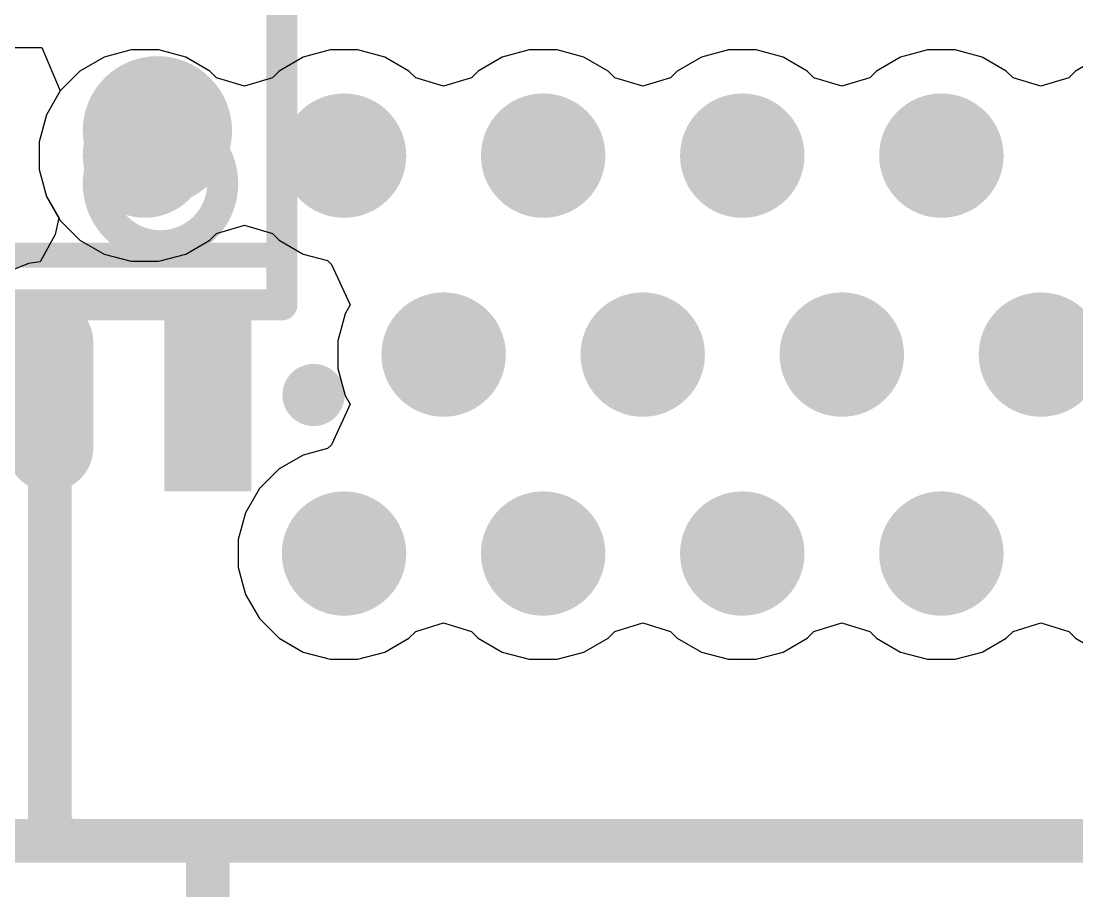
# Model space of a CAD drawing. Header units: inches. Extents: x 0 to 106, y 0 to 106.
# Drawn here: x 36.4 to 44.89, y 58.29 to 65.28 of the extents above; entities that cross this region are included whole.
import ezdxf

# ---------------------------------------------------------------- set-up
doc = ezdxf.new("R2010")
doc.units = ezdxf.units.IN
for name, color, linetype in [('Board Shape', 56, 'Continuous'), ('Bottom Layer', 5, 'Continuous'), ('Bottom Overlay', 54, 'Continuous'), ('Bottom Paste', 16, 'Continuous'), ('Bottom Solder', 6, 'Continuous'), ('Layer 1', 16, 'Continuous'), ('Layer 2', 76, 'Continuous'), ('Mechanical 13', 56, 'Continuous'), ('Top Layer', 1, 'Continuous'), ('Via Holes', 16, 'Continuous')]:
    doc.layers.add(name, color=color, linetype=linetype)

# ---------------------------------------------------------------- blocks, each defined once
blk = doc.blocks.new('SOIC_8_B_249')
at = {"layer": 'Bottom Layer'}
h = blk.add_hatch(color=5, dxfattribs=at)
edge = h.paths.add_edge_path()
edge.add_arc((-3.15, 1.905), 0.3, 90, 270)
edge.add_line((-3.15, 1.605), (-2.3, 1.605))
edge.add_arc((-2.3, 1.905), 0.3, 270, 450)
edge.add_line((-2.3, 2.205), (-3.15, 2.205))
h = blk.add_hatch(color=5, dxfattribs=at)
edge = h.paths.add_edge_path()
edge.add_arc((2.3, 1.905), 0.3, 90, 270)
edge.add_line((2.3, 1.605), (3.15, 1.605))
edge.add_arc((3.15, 1.905), 0.3, 270, 450)
edge.add_line((3.15, 2.205), (2.3, 2.205))
h = blk.add_hatch(color=5, dxfattribs=at)
edge = h.paths.add_edge_path()
edge.add_arc((-3.15, 0.635), 0.3, 90, 270)
edge.add_line((-3.15, 0.335), (-2.3, 0.335))
edge.add_arc((-2.3, 0.635), 0.3, 270, 450)
edge.add_line((-2.3, 0.935), (-3.15, 0.935))
h = blk.add_hatch(color=5, dxfattribs=at)
edge = h.paths.add_edge_path()
edge.add_arc((2.3, 0.635), 0.3, 90, 270)
edge.add_line((2.3, 0.335), (3.15, 0.335))
edge.add_arc((3.15, 0.635), 0.3, 270, 450)
edge.add_line((3.15, 0.935), (2.3, 0.935))
h = blk.add_hatch(color=5, dxfattribs=at)
edge = h.paths.add_edge_path()
edge.add_arc((-3.15, -0.635), 0.3, 90, 270)
edge.add_line((-3.15, -0.935), (-2.3, -0.935))
edge.add_arc((-2.3, -0.635), 0.3, 270, 450)
edge.add_line((-2.3, -0.335), (-3.15, -0.335))
h = blk.add_hatch(color=5, dxfattribs=at)
edge = h.paths.add_edge_path()
edge.add_arc((2.3, -0.635), 0.3, 90, 270)
edge.add_line((2.3, -0.935), (3.15, -0.935))
edge.add_arc((3.15, -0.635), 0.3, 270, 450)
edge.add_line((3.15, -0.335), (2.3, -0.335))
blk.add_hatch(color=5, dxfattribs=at).paths.add_polyline_path([(-2, -1.605), (-2, -2.205), (-3.45, -2.205), (-3.45, -1.605)])
h = blk.add_hatch(color=5, dxfattribs=at)
edge = h.paths.add_edge_path()
edge.add_arc((2.3, -1.905), 0.3, 90, 270)
edge.add_line((2.3, -2.205), (3.15, -2.205))
edge.add_arc((3.15, -1.905), 0.3, 270, 450)
edge.add_line((3.15, -1.605), (2.3, -1.605))
at = {"layer": 'Bottom Paste'}
h = blk.add_hatch(color=16, dxfattribs=at)
edge = h.paths.add_edge_path()
edge.add_arc((-3.15, 1.905), 0.3, 90, 270)
edge.add_line((-3.15, 1.605), (-2.3, 1.605))
edge.add_arc((-2.3, 1.905), 0.3, 270, 450)
edge.add_line((-2.3, 2.205), (-3.15, 2.205))
h = blk.add_hatch(color=16, dxfattribs=at)
edge = h.paths.add_edge_path()
edge.add_arc((2.3, 1.905), 0.3, 90, 270)
edge.add_line((2.3, 1.605), (3.15, 1.605))
edge.add_arc((3.15, 1.905), 0.3, 270, 450)
edge.add_line((3.15, 2.205), (2.3, 2.205))
h = blk.add_hatch(color=16, dxfattribs=at)
edge = h.paths.add_edge_path()
edge.add_arc((-3.15, 0.635), 0.3, 90, 270)
edge.add_line((-3.15, 0.335), (-2.3, 0.335))
edge.add_arc((-2.3, 0.635), 0.3, 270, 450)
edge.add_line((-2.3, 0.935), (-3.15, 0.935))
h = blk.add_hatch(color=16, dxfattribs=at)
edge = h.paths.add_edge_path()
edge.add_arc((2.3, 0.635), 0.3, 90, 270)
edge.add_line((2.3, 0.335), (3.15, 0.335))
edge.add_arc((3.15, 0.635), 0.3, 270, 450)
edge.add_line((3.15, 0.935), (2.3, 0.935))
h = blk.add_hatch(color=16, dxfattribs=at)
edge = h.paths.add_edge_path()
edge.add_arc((-3.15, -0.635), 0.3, 90, 270)
edge.add_line((-3.15, -0.935), (-2.3, -0.935))
edge.add_arc((-2.3, -0.635), 0.3, 270, 450)
edge.add_line((-2.3, -0.335), (-3.15, -0.335))
h = blk.add_hatch(color=16, dxfattribs=at)
edge = h.paths.add_edge_path()
edge.add_arc((2.3, -0.635), 0.3, 90, 270)
edge.add_line((2.3, -0.935), (3.15, -0.935))
edge.add_arc((3.15, -0.635), 0.3, 270, 450)
edge.add_line((3.15, -0.335), (2.3, -0.335))
blk.add_hatch(color=16, dxfattribs=at).paths.add_polyline_path([(-2, -1.605), (-2, -2.205), (-3.45, -2.205), (-3.45, -1.605)])
h = blk.add_hatch(color=16, dxfattribs=at)
edge = h.paths.add_edge_path()
edge.add_arc((2.3, -1.905), 0.3, 90, 270)
edge.add_line((2.3, -2.205), (3.15, -2.205))
edge.add_arc((3.15, -1.905), 0.3, 270, 450)
edge.add_line((3.15, -1.605), (2.3, -1.605))
at = {"layer": 'Bottom Solder'}
h = blk.add_hatch(color=6, dxfattribs=at)
edge = h.paths.add_edge_path()
edge.add_arc((-3.15, 1.905), 0.35, 90, 270)
edge.add_line((-3.15, 1.555), (-2.3, 1.555))
edge.add_arc((-2.3, 1.905), 0.35, 270, 450)
edge.add_line((-2.3, 2.255), (-3.15, 2.255))
h = blk.add_hatch(color=6, dxfattribs=at)
edge = h.paths.add_edge_path()
edge.add_arc((2.3, 1.905), 0.35, 90, 270)
edge.add_line((2.3, 1.555), (3.15, 1.555))
edge.add_arc((3.15, 1.905), 0.35, 270, 450)
edge.add_line((3.15, 2.255), (2.3, 2.255))
h = blk.add_hatch(color=6, dxfattribs=at)
edge = h.paths.add_edge_path()
edge.add_arc((-3.15, 0.635), 0.35, 90, 270)
edge.add_line((-3.15, 0.285), (-2.3, 0.285))
edge.add_arc((-2.3, 0.635), 0.35, 270, 450)
edge.add_line((-2.3, 0.985), (-3.15, 0.985))
h = blk.add_hatch(color=6, dxfattribs=at)
edge = h.paths.add_edge_path()
edge.add_arc((2.3, 0.635), 0.35, 90, 270)
edge.add_line((2.3, 0.285), (3.15, 0.285))
edge.add_arc((3.15, 0.635), 0.35, 270, 450)
edge.add_line((3.15, 0.985), (2.3, 0.985))
h = blk.add_hatch(color=6, dxfattribs=at)
edge = h.paths.add_edge_path()
edge.add_arc((-3.15, -0.635), 0.35, 90, 270)
edge.add_line((-3.15, -0.985), (-2.3, -0.985))
edge.add_arc((-2.3, -0.635), 0.35, 270, 450)
edge.add_line((-2.3, -0.285), (-3.15, -0.285))
h = blk.add_hatch(color=6, dxfattribs=at)
edge = h.paths.add_edge_path()
edge.add_arc((2.3, -0.635), 0.35, 90, 270)
edge.add_line((2.3, -0.985), (3.15, -0.985))
edge.add_arc((3.15, -0.635), 0.35, 270, 450)
edge.add_line((3.15, -0.285), (2.3, -0.285))
blk.add_hatch(color=6, dxfattribs=at).paths.add_polyline_path([(-1.95, -1.555), (-1.95, -2.255), (-3.5, -2.255), (-3.5, -1.555)])
h = blk.add_hatch(color=6, dxfattribs=at)
edge = h.paths.add_edge_path()
edge.add_arc((2.3, -1.905), 0.35, 90, 270)
edge.add_line((2.3, -2.255), (3.15, -2.255))
edge.add_arc((3.15, -1.905), 0.35, 270, 450)
edge.add_line((3.15, -1.555), (2.3, -1.555))
at = {"layer": 'Bottom Overlay'}
for points in [[(-1.6, 2.5, 0.2, 0.2, 0), (1.6, 2.5, 0.2, 0.2, 0)], [(-1.6, 2.5, 0.2, 0.2, 0), (-1.6, -2.5, 0.2, 0.2, 0)], [(1.6, 2.5, 0.2, 0.2, 0), (1.6, -2.5, 0.2, 0.2, 0)], [(-1.6, -2.5, 0.2, 0.2, 0), (1.6, -2.5, 0.2, 0.2, 0)]]:
    blk.add_lwpolyline(points, format="xyseb", dxfattribs=at)
for points in [[(-1.65, 2.5, 0.1, 0.1, 1), (-1.55, 2.5, 0.1, 0.1, 1)], [(-1.65, 2.5, 0.1, 0.1, 1), (-1.55, 2.5, 0.1, 0.1, 1)], [(1.55, 2.5, 0.1, 0.1, 1), (1.65, 2.5, 0.1, 0.1, 1)], [(1.55, 2.5, 0.1, 0.1, 1), (1.65, 2.5, 0.1, 0.1, 1)], [(-0.3, -1.5, 0.6, 0.6, 1), (-0.9, -1.5, 0.6, 0.6, 1)], [(-1.05, -1.5, 0.3, 0.3, 1), (-0.75, -1.5, 0.3, 0.3, 1)], [(-0.45, -1.5, 0.3, 0.3, 1), (-0.15, -1.5, 0.3, 0.3, 1)], [(-1.65, -2.5, 0.1, 0.1, 1), (-1.55, -2.5, 0.1, 0.1, 1)], [(-1.65, -2.5, 0.1, 0.1, 1), (-1.55, -2.5, 0.1, 0.1, 1)], [(1.55, -2.5, 0.1, 0.1, 1), (1.65, -2.5, 0.1, 0.1, 1)], [(1.55, -2.5, 0.1, 0.1, 1), (1.65, -2.5, 0.1, 0.1, 1)], [(-2.6, -2.755, 0.25, 0.25, 1), (-2.85, -2.755, 0.25, 0.25, 1)], [(-2.9125, -2.755, 0.125, 0.125, 1), (-2.7875, -2.755, 0.125, 0.125, 1)], [(-2.6625, -2.755, 0.125, 0.125, 1), (-2.5375, -2.755, 0.125, 0.125, 1)]]:
    blk.add_lwpolyline(points, format="xyseb", close=True, dxfattribs=at)
at = {"layer": 'Mechanical 13'}
for points in [[(-2, 2.5, 0.25, 0.25, 0), (-2, -2.5, 0.25, 0.25, 0)], [(-2, 2.5, 0.25, 0.25, 0), (2, 2.5, 0.25, 0.25, 0)], [(2, 2.5, 0.25, 0.25, 0), (2, -2.5, 0.25, 0.25, 0)], [(-2, -2.5, 0.25, 0.25, 0), (2, -2.5, 0.25, 0.25, 0)]]:
    blk.add_lwpolyline(points, format="xyseb", dxfattribs=at)
for points in [[(-2.0625, 2.5, 0.125, 0.125, 1), (-1.9375, 2.5, 0.125, 0.125, 1)], [(-2.0625, 2.5, 0.125, 0.125, 1), (-1.9375, 2.5, 0.125, 0.125, 1)], [(1.9375, 2.5, 0.125, 0.125, 1), (2.0625, 2.5, 0.125, 0.125, 1)], [(1.9375, 2.5, 0.125, 0.125, 1), (2.0625, 2.5, 0.125, 0.125, 1)], [(-0.525, -1.525, 0.25, 0.25, 1), (-1.525, -1.525, 0.25, 0.25, 1)], [(-1.5875, -1.525, 0.125, 0.125, 1), (-1.4625, -1.525, 0.125, 0.125, 1)], [(-0.5875, -1.525, 0.125, 0.125, 1), (-0.4625, -1.525, 0.125, 0.125, 1)], [(-2.0625, -2.5, 0.125, 0.125, 1), (-1.9375, -2.5, 0.125, 0.125, 1)], [(-2.0625, -2.5, 0.125, 0.125, 1), (-1.9375, -2.5, 0.125, 0.125, 1)], [(1.9375, -2.5, 0.125, 0.125, 1), (2.0625, -2.5, 0.125, 0.125, 1)], [(1.9375, -2.5, 0.125, 0.125, 1), (2.0625, -2.5, 0.125, 0.125, 1)]]:
    blk.add_lwpolyline(points, format="xyseb", close=True, dxfattribs=at)

msp = doc.modelspace()

# ---------------------------------------------------------------- hatches: boundary and pattern name
at = {"layer": 'Bottom Layer'}
h = msp.add_hatch(color=5, dxfattribs=at)
edge = h.paths.add_edge_path()
edge.add_arc((37.4, 64.2), 0.5, 0, 360)
h = msp.add_hatch(color=5, dxfattribs=at)
edge = h.paths.add_edge_path()
edge.add_arc((39, 64.2), 0.5, 0, 360)
h = msp.add_hatch(color=5, dxfattribs=at)
edge = h.paths.add_edge_path()
edge.add_arc((40.6, 64.2), 0.5, 0, 360)
h = msp.add_hatch(color=5, dxfattribs=at)
edge = h.paths.add_edge_path()
edge.add_arc((42.2, 64.2), 0.5, 0, 360)
h = msp.add_hatch(color=5, dxfattribs=at)
edge = h.paths.add_edge_path()
edge.add_arc((43.8, 64.2), 0.5, 0, 360)
h = msp.add_hatch(color=5, dxfattribs=at)
edge = h.paths.add_edge_path()
edge.add_arc((39.8, 62.6), 0.5, 0, 360)
h = msp.add_hatch(color=5, dxfattribs=at)
edge = h.paths.add_edge_path()
edge.add_arc((41.4, 62.6), 0.5, 0, 360)
h = msp.add_hatch(color=5, dxfattribs=at)
edge = h.paths.add_edge_path()
edge.add_arc((43, 62.6), 0.5, 0, 360)
h = msp.add_hatch(color=5, dxfattribs=at)
edge = h.paths.add_edge_path()
edge.add_arc((44.6, 62.6), 0.5, 0, 360)
h = msp.add_hatch(color=5, dxfattribs=at)
edge = h.paths.add_edge_path()
edge.add_arc((39, 61), 0.5, 0, 360)
h = msp.add_hatch(color=5, dxfattribs=at)
edge = h.paths.add_edge_path()
edge.add_arc((40.6, 61), 0.5, 0, 360)
h = msp.add_hatch(color=5, dxfattribs=at)
edge = h.paths.add_edge_path()
edge.add_arc((42.2, 61), 0.5, 0, 360)
h = msp.add_hatch(color=5, dxfattribs=at)
edge = h.paths.add_edge_path()
edge.add_arc((43.8, 61), 0.5, 0, 360)
at = {"layer": 'Layer 1'}
h = msp.add_hatch(color=16, dxfattribs=at)
edge = h.paths.add_edge_path()
edge.add_arc((37.4, 64.2), 0.5, 0, 360)
h = msp.add_hatch(color=16, dxfattribs=at)
edge = h.paths.add_edge_path()
edge.add_arc((39, 64.2), 0.5, 0, 360)
h = msp.add_hatch(color=16, dxfattribs=at)
edge = h.paths.add_edge_path()
edge.add_arc((40.6, 64.2), 0.5, 0, 360)
h = msp.add_hatch(color=16, dxfattribs=at)
edge = h.paths.add_edge_path()
edge.add_arc((42.2, 64.2), 0.5, 0, 360)
h = msp.add_hatch(color=16, dxfattribs=at)
edge = h.paths.add_edge_path()
edge.add_arc((43.8, 64.2), 0.5, 0, 360)
h = msp.add_hatch(color=16, dxfattribs=at)
edge = h.paths.add_edge_path()
edge.add_arc((39.8, 62.6), 0.5, 0, 360)
h = msp.add_hatch(color=16, dxfattribs=at)
edge = h.paths.add_edge_path()
edge.add_arc((41.4, 62.6), 0.5, 0, 360)
h = msp.add_hatch(color=16, dxfattribs=at)
edge = h.paths.add_edge_path()
edge.add_arc((43, 62.6), 0.5, 0, 360)
h = msp.add_hatch(color=16, dxfattribs=at)
edge = h.paths.add_edge_path()
edge.add_arc((44.6, 62.6), 0.5, 0, 360)
h = msp.add_hatch(color=16, dxfattribs=at)
edge = h.paths.add_edge_path()
edge.add_arc((39, 61), 0.5, 0, 360)
h = msp.add_hatch(color=16, dxfattribs=at)
edge = h.paths.add_edge_path()
edge.add_arc((40.6, 61), 0.5, 0, 360)
h = msp.add_hatch(color=16, dxfattribs=at)
edge = h.paths.add_edge_path()
edge.add_arc((42.2, 61), 0.5, 0, 360)
h = msp.add_hatch(color=16, dxfattribs=at)
edge = h.paths.add_edge_path()
edge.add_arc((43.8, 61), 0.5, 0, 360)
at = {"layer": 'Layer 2'}
h = msp.add_hatch(color=76, dxfattribs=at)
edge = h.paths.add_edge_path()
edge.add_arc((37.4, 64.2), 0.5, 0, 360)
h = msp.add_hatch(color=76, dxfattribs=at)
edge = h.paths.add_edge_path()
edge.add_arc((39, 64.2), 0.5, 0, 360)
h = msp.add_hatch(color=76, dxfattribs=at)
edge = h.paths.add_edge_path()
edge.add_arc((40.6, 64.2), 0.5, 0, 360)
h = msp.add_hatch(color=76, dxfattribs=at)
edge = h.paths.add_edge_path()
edge.add_arc((42.2, 64.2), 0.5, 0, 360)
h = msp.add_hatch(color=76, dxfattribs=at)
edge = h.paths.add_edge_path()
edge.add_arc((43.8, 64.2), 0.5, 0, 360)
h = msp.add_hatch(color=76, dxfattribs=at)
edge = h.paths.add_edge_path()
edge.add_arc((39.8, 62.6), 0.5, 0, 360)
h = msp.add_hatch(color=76, dxfattribs=at)
edge = h.paths.add_edge_path()
edge.add_arc((41.4, 62.6), 0.5, 0, 360)
h = msp.add_hatch(color=76, dxfattribs=at)
edge = h.paths.add_edge_path()
edge.add_arc((43, 62.6), 0.5, 0, 360)
h = msp.add_hatch(color=76, dxfattribs=at)
edge = h.paths.add_edge_path()
edge.add_arc((44.6, 62.6), 0.5, 0, 360)
h = msp.add_hatch(color=76, dxfattribs=at)
edge = h.paths.add_edge_path()
edge.add_arc((39, 61), 0.5, 0, 360)
h = msp.add_hatch(color=76, dxfattribs=at)
edge = h.paths.add_edge_path()
edge.add_arc((40.6, 61), 0.5, 0, 360)
h = msp.add_hatch(color=76, dxfattribs=at)
edge = h.paths.add_edge_path()
edge.add_arc((42.2, 61), 0.5, 0, 360)
h = msp.add_hatch(color=76, dxfattribs=at)
edge = h.paths.add_edge_path()
edge.add_arc((43.8, 61), 0.5, 0, 360)
at = {"layer": 'Top Layer'}
h = msp.add_hatch(color=1, dxfattribs=at)
edge = h.paths.add_edge_path()
edge.add_arc((37.4, 64.2), 0.5, 0, 360)
h = msp.add_hatch(color=1, dxfattribs=at)
edge = h.paths.add_edge_path()
edge.add_arc((39, 64.2), 0.5, 0, 360)
h = msp.add_hatch(color=1, dxfattribs=at)
edge = h.paths.add_edge_path()
edge.add_arc((40.6, 64.2), 0.5, 0, 360)
h = msp.add_hatch(color=1, dxfattribs=at)
edge = h.paths.add_edge_path()
edge.add_arc((42.2, 64.2), 0.5, 0, 360)
h = msp.add_hatch(color=1, dxfattribs=at)
edge = h.paths.add_edge_path()
edge.add_arc((43.8, 64.2), 0.5, 0, 360)
h = msp.add_hatch(color=1, dxfattribs=at)
edge = h.paths.add_edge_path()
edge.add_arc((39.8, 62.6), 0.5, 0, 360)
h = msp.add_hatch(color=1, dxfattribs=at)
edge = h.paths.add_edge_path()
edge.add_arc((41.4, 62.6), 0.5, 0, 360)
h = msp.add_hatch(color=1, dxfattribs=at)
edge = h.paths.add_edge_path()
edge.add_arc((43, 62.6), 0.5, 0, 360)
h = msp.add_hatch(color=1, dxfattribs=at)
edge = h.paths.add_edge_path()
edge.add_arc((44.6, 62.6), 0.5, 0, 360)
h = msp.add_hatch(color=1, dxfattribs=at)
edge = h.paths.add_edge_path()
edge.add_arc((39, 61), 0.5, 0, 360)
h = msp.add_hatch(color=1, dxfattribs=at)
edge = h.paths.add_edge_path()
edge.add_arc((40.6, 61), 0.5, 0, 360)
h = msp.add_hatch(color=1, dxfattribs=at)
edge = h.paths.add_edge_path()
edge.add_arc((42.2, 61), 0.5, 0, 360)
h = msp.add_hatch(color=1, dxfattribs=at)
edge = h.paths.add_edge_path()
edge.add_arc((43.8, 61), 0.5, 0, 360)
at = {"layer": 'Via Holes'}
h = msp.add_hatch(color=7, dxfattribs=at)
edge = h.paths.add_edge_path()
edge.add_arc((37.4, 64.2), 0.25, 0, 360)
h = msp.add_hatch(color=7, dxfattribs=at)
edge = h.paths.add_edge_path()
edge.add_arc((39, 64.2), 0.25, 0, 360)
h = msp.add_hatch(color=7, dxfattribs=at)
edge = h.paths.add_edge_path()
edge.add_arc((40.6, 64.2), 0.25, 0, 360)
h = msp.add_hatch(color=7, dxfattribs=at)
edge = h.paths.add_edge_path()
edge.add_arc((42.2, 64.2), 0.25, 0, 360)
h = msp.add_hatch(color=7, dxfattribs=at)
edge = h.paths.add_edge_path()
edge.add_arc((43.8, 64.2), 0.25, 0, 360)
h = msp.add_hatch(color=7, dxfattribs=at)
edge = h.paths.add_edge_path()
edge.add_arc((39.8, 62.6), 0.25, 0, 360)
h = msp.add_hatch(color=7, dxfattribs=at)
edge = h.paths.add_edge_path()
edge.add_arc((41.4, 62.6), 0.25, 0, 360)
h = msp.add_hatch(color=7, dxfattribs=at)
edge = h.paths.add_edge_path()
edge.add_arc((43, 62.6), 0.25, 0, 360)
h = msp.add_hatch(color=7, dxfattribs=at)
edge = h.paths.add_edge_path()
edge.add_arc((44.6, 62.6), 0.25, 0, 360)
h = msp.add_hatch(color=7, dxfattribs=at)
edge = h.paths.add_edge_path()
edge.add_arc((39, 61), 0.25, 0, 360)
h = msp.add_hatch(color=7, dxfattribs=at)
edge = h.paths.add_edge_path()
edge.add_arc((40.6, 61), 0.25, 0, 360)
h = msp.add_hatch(color=7, dxfattribs=at)
edge = h.paths.add_edge_path()
edge.add_arc((42.2, 61), 0.25, 0, 360)
h = msp.add_hatch(color=7, dxfattribs=at)
edge = h.paths.add_edge_path()
edge.add_arc((43.8, 61), 0.25, 0, 360)

# ---------------------------------------------------------------- linework, layer by layer
at = {"layer": 'Board Shape'}
msp.add_lwpolyline([(29.2837, 5.6024, 0.2, 0.2, -0.680615), (37.9837, 103.8283, 0.2, 0.2, 0)], format="xyseb", dxfattribs=at)
at = {"layer": 'Bottom Layer'}
for p, q in [((33.1965, 65.0687), (36.5717, 65.0687)), ((36.5717, 65.0687), (36.7198, 64.7219)), ((36.7198, 64.7219), (36.6079, 64.528)), ((36.6079, 64.528), (36.55, 64.3119)), ((36.55, 64.3119), (36.55, 64.0881)), ((36.55, 64.0881), (36.6079, 63.8719)), ((36.6079, 63.8719), (36.7077, 63.699)), ((36.7077, 63.699), (36.6794, 63.565)), ((36.6794, 63.565), (36.5575, 63.3453)), ((36.4654, 63.3332), (36.3072, 63.2677)), ((36.5575, 63.3453), (36.4654, 63.3332))]:
    msp.add_line(p, q, dxfattribs=at)
for points in [[(36.635, 58.8049, 0.35, 0.35, 0), (36.635, 62.2749, 0.35, 0.35, 0)], [(36.635, 58.8049, 0.35, 0.35, 0), (36.75, 58.69, 0.35, 0.35, 0)], [(35.45, 58.69, 0.35, 0.35, 0), (36.75, 58.69, 0.35, 0.35, 0)], [(36.75, 58.69, 0.35, 0.35, 0), (38, 58.69, 0.35, 0.35, 0)], [(37.905, 58.595, 0.35, 0.35, 0), (38, 58.69, 0.35, 0.35, 0)], [(38, 58.69, 0.35, 0.35, 0), (58.095, 58.69, 0.35, 0.35, 0)], [(37.905, 54.725, 0.35, 0.35, 0), (37.905, 58.595, 0.35, 0.35, 0)]]:
    msp.add_lwpolyline(points, format="xyseb", dxfattribs=at)
for points in [[(36.5475, 62.2749, 0.175, 0.175, 1), (36.7225, 62.2749, 0.175, 0.175, 1)], [(36.5475, 58.8049, 0.175, 0.175, 1), (36.7225, 58.8049, 0.175, 0.175, 1)], [(36.5475, 58.8049, 0.175, 0.175, 1), (36.7225, 58.8049, 0.175, 0.175, 1)], [(36.6625, 58.69, 0.175, 0.175, 1), (36.8375, 58.69, 0.175, 0.175, 1)], [(36.6625, 58.69, 0.175, 0.175, 1), (36.8375, 58.69, 0.175, 0.175, 1)], [(36.6625, 58.69, 0.175, 0.175, 1), (36.8375, 58.69, 0.175, 0.175, 1)], [(37.9125, 58.69, 0.175, 0.175, 1), (38.0875, 58.69, 0.175, 0.175, 1)], [(37.9125, 58.69, 0.175, 0.175, 1), (38.0875, 58.69, 0.175, 0.175, 1)], [(37.9125, 58.69, 0.175, 0.175, 1), (38.0875, 58.69, 0.175, 0.175, 1)], [(37.8175, 58.595, 0.175, 0.175, 1), (37.9925, 58.595, 0.175, 0.175, 1)], [(37.8175, 58.595, 0.175, 0.175, 1), (37.9925, 58.595, 0.175, 0.175, 1)]]:
    msp.add_lwpolyline(points, format="xyseb", close=True, dxfattribs=at)
at = {"layer": 'Layer 2'}
for p, q in [((37.0719, 64.992), (36.8781, 64.8801)), ((37.2881, 65.05), (37.0719, 64.992)), ((37.5119, 65.05), (37.2881, 65.05)), ((37.7281, 64.992), (37.5119, 65.05)), ((37.9219, 64.8801), (37.7281, 64.992)), ((38.6719, 64.992), (38.4781, 64.8801)), ((38.8881, 65.05), (38.6719, 64.992)), ((39.1119, 65.05), (38.8881, 65.05)), ((39.328, 64.992), (39.1119, 65.05)), ((39.5219, 64.8801), (39.328, 64.992)), ((40.2719, 64.992), (40.0781, 64.8801)), ((40.4881, 65.05), (40.2719, 64.992)), ((40.7119, 65.05), (40.4881, 65.05)), ((40.928, 64.992), (40.7119, 65.05)), ((41.1219, 64.8801), (40.928, 64.992)), ((41.8719, 64.992), (41.678, 64.8801)), ((42.0881, 65.05), (41.8719, 64.992)), ((42.3119, 65.05), (42.0881, 65.05)), ((42.528, 64.992), (42.3119, 65.05)), ((42.7219, 64.8801), (42.528, 64.992)), ((43.4719, 64.992), (43.278, 64.8801)), ((43.6881, 65.05), (43.4719, 64.992)), ((43.9119, 65.05), (43.6881, 65.05)), ((44.128, 64.992), (43.9119, 65.05)), ((44.3219, 64.8801), (44.128, 64.992)), ((45.0719, 64.992), (44.878, 64.8801)), ((36.8781, 64.8801), (36.7198, 64.7219)), ((37.9759, 64.8261), (37.9219, 64.8801)), ((38.2, 64.7582), (37.9759, 64.8261)), ((38.4241, 64.8261), (38.2, 64.7582)), ((38.4781, 64.8801), (38.4241, 64.8261)), ((39.5759, 64.8261), (39.5219, 64.8801)), ((39.8, 64.7582), (39.5759, 64.8261)), ((40.0241, 64.8261), (39.8, 64.7582)), ((40.0781, 64.8801), (40.0241, 64.8261)), ((41.1759, 64.8261), (41.1219, 64.8801)), ((41.4, 64.7582), (41.1759, 64.8261)), ((41.6241, 64.8261), (41.4, 64.7582)), ((41.678, 64.8801), (41.6241, 64.8261)), ((42.7759, 64.8261), (42.7219, 64.8801)), ((43, 64.7582), (42.7759, 64.8261)), ((43.2241, 64.8261), (43, 64.7582)), ((43.278, 64.8801), (43.2241, 64.8261)), ((44.3758, 64.8261), (44.3219, 64.8801)), ((44.6, 64.7582), (44.3758, 64.8261)), ((44.8241, 64.8261), (44.6, 64.7582)), ((44.878, 64.8801), (44.8241, 64.8261)), ((36.7198, 64.7219), (36.6079, 64.528)), ((36.6079, 64.528), (36.55, 64.3119)), ((36.55, 64.3119), (36.55, 64.0881)), ((36.55, 64.0881), (36.6079, 63.8719)), ((36.6079, 63.8719), (36.7198, 63.678)), ((36.7198, 63.678), (36.8781, 63.5198)), ((37.9759, 63.5738), (38.2, 63.6417)), ((38.2, 63.6417), (38.4241, 63.5738)), ((37.9219, 63.5198), (37.9759, 63.5738)), ((38.4241, 63.5738), (38.4781, 63.5198)), ((36.8781, 63.5198), (37.0719, 63.4079)), ((37.7281, 63.4079), (37.9219, 63.5198)), ((38.4781, 63.5198), (38.6719, 63.4079)), ((37.0719, 63.4079), (37.2881, 63.35)), ((37.5119, 63.35), (37.7281, 63.4079)), ((38.6719, 63.4079), (38.8666, 63.3557)), ((37.2881, 63.35), (37.5119, 63.35)), ((38.8666, 63.3557), (38.8993, 63.3255)), ((38.8993, 63.3255), (39.0494, 63)), ((39.0494, 63), (39.0079, 62.928)), ((39.0079, 62.928), (38.95, 62.7119)), ((38.95, 62.7119), (38.95, 62.4881)), ((38.95, 62.4881), (39.0079, 62.2719)), ((39.0494, 62.2), (38.8993, 61.8744)), ((39.0079, 62.2719), (39.0494, 62.2)), ((38.8993, 61.8744), (38.8666, 61.8442)), ((38.6719, 61.792), (38.4781, 61.6801)), ((38.8666, 61.8442), (38.6719, 61.792)), ((38.4781, 61.6801), (38.3198, 61.5219)), ((38.3198, 61.5219), (38.2079, 61.328)), ((38.2079, 61.328), (38.15, 61.1119)), ((38.15, 61.1119), (38.15, 60.8881)), ((38.15, 60.8881), (38.2079, 60.6719)), ((38.2079, 60.6719), (38.3198, 60.478)), ((38.3198, 60.478), (38.4781, 60.3198)), ((39.5759, 60.3738), (39.8, 60.4417)), ((39.8, 60.4417), (40.0241, 60.3738)), ((41.1759, 60.3738), (41.4, 60.4417)), ((41.4, 60.4417), (41.6241, 60.3738)), ((42.7759, 60.3738), (43, 60.4417)), ((43, 60.4417), (43.2241, 60.3738)), ((44.3758, 60.3738), (44.6, 60.4417)), ((44.6, 60.4417), (44.8241, 60.3738)), ((39.5219, 60.3198), (39.5759, 60.3738)), ((40.0241, 60.3738), (40.0781, 60.3198)), ((41.1219, 60.3198), (41.1759, 60.3738)), ((41.6241, 60.3738), (41.678, 60.3198)), ((42.7219, 60.3198), (42.7759, 60.3738)), ((43.2241, 60.3738), (43.278, 60.3198)), ((44.3219, 60.3198), (44.3758, 60.3738)), ((44.8241, 60.3738), (44.878, 60.3198)), ((38.4781, 60.3198), (38.6719, 60.2079)), ((39.328, 60.2079), (39.5219, 60.3198)), ((40.0781, 60.3198), (40.2719, 60.2079)), ((40.928, 60.2079), (41.1219, 60.3198)), ((41.678, 60.3198), (41.8719, 60.2079)), ((42.528, 60.2079), (42.7219, 60.3198)), ((43.278, 60.3198), (43.4719, 60.2079)), ((44.128, 60.2079), (44.3219, 60.3198)), ((44.878, 60.3198), (45.0719, 60.2079)), ((38.6719, 60.2079), (38.8881, 60.15)), ((39.1119, 60.15), (39.328, 60.2079)), ((40.2719, 60.2079), (40.4881, 60.15)), ((40.7119, 60.15), (40.928, 60.2079)), ((41.8719, 60.2079), (42.0881, 60.15)), ((42.3119, 60.15), (42.528, 60.2079)), ((43.4719, 60.2079), (43.6881, 60.15)), ((43.9119, 60.15), (44.128, 60.2079)), ((38.8881, 60.15), (39.1119, 60.15)), ((40.4881, 60.15), (40.7119, 60.15)), ((42.0881, 60.15), (42.3119, 60.15)), ((43.6881, 60.15), (43.9119, 60.15))]:
    msp.add_line(p, q, dxfattribs=at)

# ---------------------------------------------------------------- block references
at = {"rotation": 90}
msp.add_blockref('SOIC_8_B_249', (36, 64.9999), dxfattribs=at)

doc.saveas('drawing.dxf')
